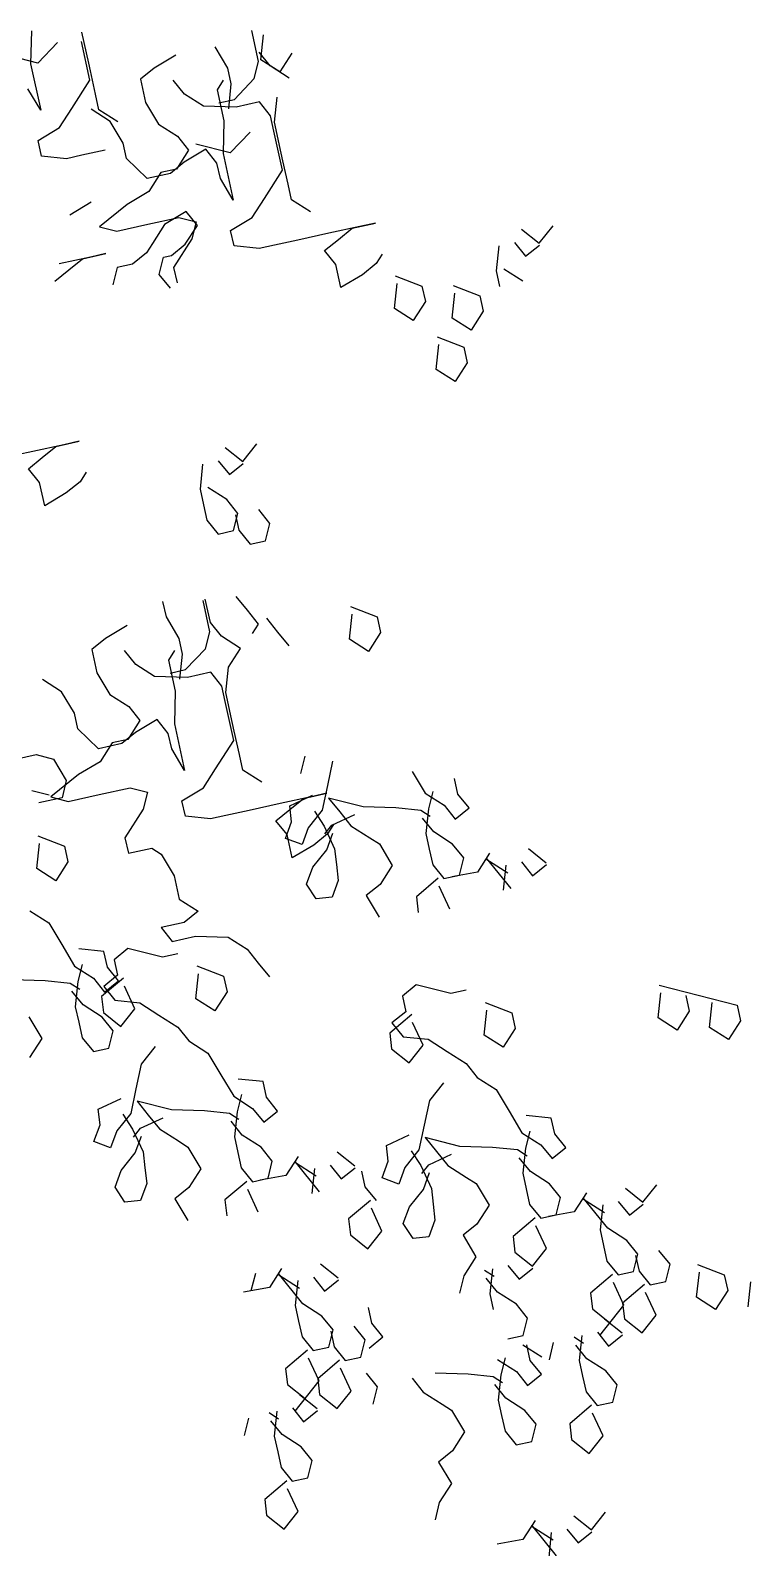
# Model space of a CAD drawing. Header units: millimetres. Extents: x 46 to 20372, y 30 to 14100.
# Drawn here: x 19850.3 to 19962.5, y 931.3 to 1167.5 of the extents above; entities that cross this region are included whole.
import ezdxf

# ---------------------------------------------------------------- set-up
doc = ezdxf.new("R2010")
doc.units = ezdxf.units.MM
doc.layers.get('0').update_dxf_attribs({"color": 250})

msp = doc.modelspace()

# ---------------------------------------------------------------- linework, layer by layer
for p, q in [((19850.42, 1167.44), (19850.28, 1162.33)), ((19859.34, 1162.41), (19858.28, 1167.25)), ((19885.82, 1162.68), (19884.75, 1167.52)), ((19854.49, 1165.65), (19851.4, 1162.43)), ((19859.54, 1159.75), (19858.21, 1165.8)), ((19878.97, 1164.98), (19880.98, 1161.62)), ((19886.15, 1162.92), (19886.56, 1166.82)), ((19851.4, 1162.43), (19846.03, 1163.79)), ((19850.28, 1162.33), (19851.87, 1155.07)), ((19859.61, 1161.2), (19859.34, 1162.41)), ((19872.92, 1163.65), (19869.56, 1161.65)), ((19885.14, 1160), (19885.82, 1162.68)), ((19887.63, 1161.98), (19885.88, 1164.13)), ((19889.1, 1161.04), (19886.15, 1162.92)), ((19890.99, 1163.99), (19889.1, 1161.04)), ((19860.4, 1157.57), (19859.61, 1161.2)), ((19869.56, 1161.65), (19867.41, 1159.91)), ((19880.98, 1161.62), (19881.51, 1159.2)), ((19882.04, 1156.78), (19885.14, 1160)), ((19890.58, 1160.09), (19887.63, 1161.98)), ((19851.87, 1155.07), (19849.87, 1158.44)), ((19856.71, 1155.33), (19859.54, 1159.75)), ((19860.94, 1155.15), (19860.4, 1157.57)), ((19867.41, 1159.91), (19868.21, 1156.28)), ((19874.25, 1157.61), (19872.51, 1159.76)), ((19877.21, 1155.72), (19874.25, 1157.61)), ((19880.3, 1159.75), (19879.36, 1158.28)), ((19879.36, 1158.28), (19880.42, 1153.44)), ((19881.51, 1159.2), (19881.1, 1155.31)), ((19854.82, 1152.38), (19856.71, 1155.33)), ((19862.69, 1153.34), (19859.74, 1155.23)), ((19868.21, 1156.28), (19870.21, 1152.91)), ((19882.31, 1155.57), (19877.21, 1155.72)), ((19879.62, 1156.25), (19882.04, 1156.78)), ((19885.94, 1156.37), (19882.31, 1155.57)), ((19887.68, 1154.22), (19885.94, 1156.37)), ((19888.28, 1153.25), (19888.69, 1157.14)), ((19863.89, 1153.26), (19860.94, 1155.15)), ((19864.7, 1149.98), (19862.69, 1153.34)), ((19870.21, 1152.91), (19873.16, 1151.03)), ((19880.42, 1153.44), (19880.28, 1148.33)), ((19888.21, 1151.8), (19887.68, 1154.22)), ((19889.34, 1148.41), (19888.28, 1153.25)), ((19851.46, 1150.37), (19854.82, 1152.38)), ((19873.16, 1151.03), (19874.91, 1148.87)), ((19884.49, 1151.65), (19881.4, 1148.43)), ((19889.54, 1145.75), (19888.21, 1151.8)), ((19851.99, 1147.95), (19851.46, 1150.37)), ((19861.93, 1148.87), (19858.3, 1148.07)), ((19865.23, 1147.56), (19864.7, 1149.98)), ((19874.91, 1148.87), (19873.02, 1145.92)), ((19877.59, 1149.01), (19874.23, 1147)), ((19881.4, 1148.43), (19876.03, 1149.79)), ((19879.33, 1146.86), (19877.59, 1149.01)), ((19880.28, 1148.33), (19881.07, 1144.7)), ((19889.61, 1147.2), (19889.34, 1148.41)), ((19855.89, 1147.54), (19851.99, 1147.95)), ((19858.3, 1148.07), (19855.89, 1147.54)), ((19868.45, 1144.47), (19865.23, 1147.56)), ((19873.02, 1145.92), (19870.6, 1145.39)), ((19874.23, 1147), (19872.08, 1145.26)), ((19879.87, 1144.44), (19879.33, 1146.86)), ((19890.4, 1143.57), (19889.61, 1147.2)), ((19872.08, 1145.26), (19868.45, 1144.47)), ((19870.6, 1145.39), (19868.71, 1142.44)), ((19881.87, 1141.07), (19879.87, 1144.44)), ((19881.07, 1144.7), (19881.87, 1141.07)), ((19886.71, 1141.33), (19889.54, 1145.75)), ((19890.94, 1141.15), (19890.4, 1143.57)), ((19868.71, 1142.44), (19865.35, 1140.43)), ((19884.82, 1138.38), (19886.71, 1141.33)), ((19893.89, 1139.26), (19890.94, 1141.15)), ((19856.38, 1138.82), (19859.75, 1140.82)), ((19865.35, 1140.43), (19861.04, 1136.95)), ((19874.53, 1139.32), (19871.17, 1137.31)), ((19876.27, 1137.16), (19874.53, 1139.32)), ((19861.04, 1136.95), (19863.73, 1136.27)), ((19863.73, 1136.27), (19868.57, 1137.34)), ((19868.57, 1137.34), (19873.41, 1138.4)), ((19871.17, 1137.31), (19869.28, 1134.36)), ((19873.41, 1138.4), (19876.09, 1137.72)), ((19874.38, 1134.21), (19876.27, 1137.16)), ((19876.09, 1137.72), (19875.41, 1135.04)), ((19881.46, 1136.37), (19884.82, 1138.38)), ((19881.99, 1133.95), (19881.46, 1136.37)), ((19901.61, 1136.99), (19896.77, 1135.93)), ((19898.25, 1134.98), (19900.4, 1136.73)), ((19900.4, 1136.73), (19904.03, 1137.52)), ((19904.03, 1137.52), (19901.61, 1136.99)), ((19926.77, 1136.55), (19929.51, 1134.37)), ((19929.51, 1134.37), (19931.69, 1137.11)), ((19869.28, 1134.36), (19868.33, 1132.88)), ((19872.23, 1132.47), (19874.38, 1134.21)), ((19875.41, 1135.04), (19872.58, 1130.61)), ((19885.89, 1133.54), (19881.99, 1133.95)), ((19888.3, 1134.07), (19885.89, 1133.54)), ((19891.93, 1134.87), (19888.3, 1134.07)), ((19896.77, 1135.93), (19891.93, 1134.87)), ((19896.09, 1133.25), (19898.25, 1134.98)), ((19923.25, 1133.96), (19922.84, 1130.07)), ((19925.67, 1134.49), (19927.41, 1132.34)), ((19927.41, 1132.34), (19929.56, 1134.08)), ((19859.6, 1132.23), (19854.76, 1131.17)), ((19856.24, 1130.22), (19858.39, 1131.96)), ((19858.39, 1131.96), (19862.02, 1132.76)), ((19862.02, 1132.76), (19859.6, 1132.23)), ((19868.33, 1132.88), (19866.18, 1131.14)), ((19870.34, 1129.52), (19871.02, 1132.2)), ((19871.02, 1132.2), (19872.23, 1132.47)), ((19897.84, 1131.09), (19896.09, 1133.25)), ((19905.09, 1132.69), (19904.15, 1131.21)), ((19854.09, 1128.48), (19856.24, 1130.22)), ((19863.76, 1130.61), (19863.08, 1127.92)), ((19866.18, 1131.14), (19863.76, 1130.61)), ((19872.08, 1127.37), (19870.34, 1129.52)), ((19872.58, 1130.61), (19873.11, 1128.19)), ((19898.63, 1127.46), (19897.84, 1131.09)), ((19901.99, 1129.47), (19898.63, 1127.46)), ((19904.15, 1131.21), (19901.99, 1129.47)), ((19907.11, 1129.32), (19911.27, 1127.69)), ((19922.84, 1130.07), (19923.37, 1127.65)), ((19927, 1128.45), (19924.04, 1130.33)), ((19906.97, 1124.21), (19907.38, 1128.11)), ((19911.27, 1127.69), (19911.81, 1125.28)), ((19916.11, 1127.82), (19920.27, 1126.19)), ((19911.81, 1125.28), (19909.92, 1122.33)), ((19915.97, 1122.71), (19916.38, 1126.61)), ((19920.27, 1126.19), (19920.81, 1123.78)), ((19909.92, 1122.33), (19906.97, 1124.21)), ((19918.92, 1120.83), (19915.97, 1122.71)), ((19920.81, 1123.78), (19918.92, 1120.83)), ((19913.61, 1119.82), (19917.77, 1118.19)), ((19913.47, 1114.71), (19913.88, 1118.61)), ((19917.77, 1118.19), (19918.31, 1115.78)), ((19918.31, 1115.78), (19916.42, 1112.83)), ((19916.42, 1112.83), (19913.47, 1114.71)), ((19854.25, 1102.75), (19857.88, 1103.54)), ((19857.88, 1103.54), (19855.46, 1103.01)), ((19850.62, 1101.95), (19845.78, 1100.89)), ((19849.94, 1099.27), (19852.1, 1101)), ((19855.46, 1103.01), (19850.62, 1101.95)), ((19852.1, 1101), (19854.25, 1102.75)), ((19880.62, 1102.57), (19883.36, 1100.39)), ((19883.36, 1100.39), (19885.55, 1103.13)), ((19851.69, 1097.11), (19849.94, 1099.27)), ((19858.94, 1098.71), (19858, 1097.23)), ((19877.1, 1099.98), (19876.69, 1096.09)), ((19879.52, 1100.51), (19881.26, 1098.36)), ((19881.26, 1098.36), (19883.41, 1100.1)), ((19852.49, 1093.48), (19851.69, 1097.11)), ((19858, 1097.23), (19855.84, 1095.49)), ((19880.85, 1094.47), (19877.89, 1096.35)), ((19855.84, 1095.49), (19852.49, 1093.48)), ((19876.69, 1096.09), (19877.22, 1093.67)), ((19882.59, 1092.31), (19880.85, 1094.47)), ((19877.22, 1093.67), (19877.75, 1091.25)), ((19881.91, 1089.63), (19882.59, 1092.31)), ((19882.22, 1092.1), (19882.75, 1089.68)), ((19887.59, 1090.74), (19885.85, 1092.9)), ((19877.75, 1091.25), (19879.49, 1089.1)), ((19879.49, 1089.1), (19881.91, 1089.63)), ((19882.75, 1089.68), (19884.49, 1087.53)), ((19886.91, 1088.06), (19887.59, 1090.74)), ((19884.49, 1087.53), (19886.91, 1088.06)), ((19870.85, 1078.61), (19871.39, 1076.19)), ((19878.23, 1073.89), (19877.17, 1078.73)), ((19878.3, 1075.34), (19877.5, 1078.97)), ((19882.27, 1079.4), (19884.01, 1077.25)), ((19900.11, 1077.82), (19904.27, 1076.19)), ((19871.39, 1076.19), (19873.39, 1072.83)), ((19880.04, 1073.19), (19878.3, 1075.34)), ((19884.01, 1077.25), (19885.75, 1075.09)), ((19885.75, 1075.09), (19884.81, 1073.62)), ((19887.03, 1075.99), (19888.77, 1073.84)), ((19899.97, 1072.71), (19900.38, 1076.61)), ((19904.27, 1076.19), (19904.81, 1073.78)), ((19861.98, 1072.86), (19859.82, 1071.11)), ((19865.34, 1074.86), (19861.98, 1072.86)), ((19873.39, 1072.83), (19873.92, 1070.41)), ((19877.55, 1071.21), (19878.23, 1073.89)), ((19882.99, 1071.3), (19880.04, 1073.19)), ((19888.77, 1073.84), (19890.51, 1071.69)), ((19902.92, 1070.83), (19899.97, 1072.71)), ((19904.81, 1073.78), (19902.92, 1070.83)), ((19859.82, 1071.11), (19860.62, 1067.48)), ((19866.67, 1068.81), (19864.93, 1070.97)), ((19872.72, 1070.96), (19871.77, 1069.48)), ((19873.92, 1070.41), (19873.51, 1066.52)), ((19874.45, 1067.99), (19877.55, 1071.21)), ((19881.1, 1068.35), (19882.99, 1071.3)), ((19869.62, 1066.93), (19866.67, 1068.81)), ((19871.77, 1069.48), (19872.84, 1064.65)), ((19872.04, 1067.46), (19874.45, 1067.99)), ((19880.69, 1064.45), (19881.1, 1068.35)), ((19855.11, 1064.55), (19852.16, 1066.44)), ((19860.62, 1067.48), (19862.63, 1064.12)), ((19874.72, 1066.78), (19869.62, 1066.93)), ((19878.35, 1067.58), (19874.72, 1066.78)), ((19880.09, 1065.43), (19878.35, 1067.58)), ((19857.11, 1061.19), (19855.11, 1064.55)), ((19862.63, 1064.12), (19865.58, 1062.24)), ((19872.84, 1064.65), (19872.69, 1059.54)), ((19880.62, 1063.01), (19880.09, 1065.43)), ((19881.75, 1059.62), (19880.69, 1064.45)), ((19857.64, 1058.77), (19857.11, 1061.19)), ((19865.58, 1062.24), (19867.32, 1060.08)), ((19881.95, 1056.96), (19880.62, 1063.01)), ((19860.86, 1055.67), (19857.64, 1058.77)), ((19867.32, 1060.08), (19865.43, 1057.13)), ((19870, 1060.22), (19866.64, 1058.21)), ((19871.75, 1058.07), (19870, 1060.22)), ((19872.69, 1059.54), (19873.49, 1055.91)), ((19882.02, 1058.41), (19881.75, 1059.62)), ((19882.82, 1054.78), (19882.02, 1058.41)), ((19864.49, 1056.47), (19860.86, 1055.67)), ((19863.01, 1056.6), (19861.13, 1053.65)), ((19865.43, 1057.13), (19863.01, 1056.6)), ((19866.64, 1058.21), (19864.49, 1056.47)), ((19872.28, 1055.65), (19871.75, 1058.07)), ((19879.12, 1052.53), (19881.95, 1056.96)), ((19846.34, 1053.69), (19851.17, 1054.75)), ((19851.17, 1054.75), (19853.86, 1054.07)), ((19853.86, 1054.07), (19855.86, 1050.71)), ((19861.13, 1053.65), (19857.76, 1051.64)), ((19874.28, 1052.28), (19872.28, 1055.65)), ((19873.49, 1055.91), (19874.28, 1052.28)), ((19883.35, 1052.36), (19882.82, 1054.78)), ((19893.02, 1054.49), (19892.35, 1051.8)), ((19897.35, 1053.76), (19896.54, 1049.93)), ((19857.76, 1051.64), (19853.46, 1048.16)), ((19877.24, 1049.58), (19879.12, 1052.53)), ((19886.3, 1050.47), (19883.35, 1052.36)), ((19909.76, 1052.12), (19911.76, 1048.76)), ((19850.48, 1049.17), (19853.17, 1048.49)), ((19855.86, 1050.71), (19855.19, 1048.02)), ((19860.98, 1048.54), (19865.82, 1049.61)), ((19865.82, 1049.61), (19868.5, 1048.93)), ((19868.5, 1048.93), (19867.83, 1046.25)), ((19873.87, 1047.57), (19877.24, 1049.58)), ((19896.54, 1049.93), (19895.73, 1046.1)), ((19912.97, 1049.03), (19912.29, 1046.34)), ((19916.87, 1048.62), (19916.33, 1051.04)), ((19855.19, 1048.02), (19851.56, 1047.23)), ((19853.46, 1048.16), (19856.14, 1047.48)), ((19856.14, 1047.48), (19860.98, 1048.54)), ((19874.41, 1045.16), (19873.87, 1047.57)), ((19889.19, 1047.14), (19884.35, 1046.07)), ((19894.02, 1048.2), (19889.19, 1047.14)), ((19890.66, 1046.19), (19892.81, 1047.93)), ((19890.67, 1046.77), (19894.22, 1048.42)), ((19890.94, 1044.31), (19890.67, 1046.77)), ((19892.81, 1047.93), (19896.44, 1048.73)), ((19896.44, 1048.73), (19894.02, 1048.2)), ((19896.72, 1047.99), (19898.46, 1045.84)), ((19902.09, 1046.63), (19896.72, 1047.99)), ((19907.19, 1046.49), (19902.09, 1046.63)), ((19911.76, 1048.76), (19914.71, 1046.88)), ((19914.71, 1046.88), (19916.45, 1044.72)), ((19918.61, 1046.46), (19916.87, 1048.62)), ((19867.83, 1046.25), (19865, 1041.82)), ((19878.3, 1044.74), (19874.41, 1045.16)), ((19880.72, 1045.28), (19878.3, 1044.74)), ((19884.35, 1046.07), (19880.72, 1045.28)), ((19888.51, 1044.45), (19890.66, 1046.19)), ((19890.25, 1042.3), (19888.51, 1044.45)), ((19889.99, 1041.71), (19890.94, 1044.31)), ((19895.73, 1046.1), (19893.54, 1043.36)), ((19894.5, 1045.96), (19896.01, 1043.64)), ((19897.24, 1043.78), (19900.79, 1045.43)), ((19898.46, 1045.84), (19900.2, 1043.68)), ((19911.08, 1046.08), (19907.19, 1046.49)), ((19912.56, 1045.13), (19911.08, 1046.08)), ((19913.09, 1042.71), (19911.35, 1044.87)), ((19912.29, 1046.34), (19911.88, 1042.45)), ((19916.45, 1044.72), (19918.61, 1046.46)), ((19851.41, 1042.12), (19855.57, 1040.5)), ((19865, 1041.82), (19865.53, 1039.4)), ((19891.05, 1038.67), (19890.25, 1042.3)), ((19893.54, 1043.36), (19892.59, 1040.76)), ((19896.56, 1042.42), (19894.41, 1040.68)), ((19896.01, 1043.64), (19897.65, 1040.09)), ((19896.15, 1042.41), (19897.24, 1043.78)), ((19896.42, 1039.95), (19897.37, 1042.55)), ((19897.5, 1043.89), (19896.56, 1042.42)), ((19900.2, 1043.68), (19903.15, 1041.8)), ((19911.88, 1042.45), (19912.41, 1040.03)), ((19916.04, 1040.83), (19913.09, 1042.71)), ((19851.27, 1037.02), (19851.68, 1040.91)), ((19855.57, 1040.5), (19856.11, 1038.08)), ((19865.53, 1039.4), (19869.16, 1040.2)), ((19869.16, 1040.2), (19870.63, 1039.25)), ((19892.59, 1040.76), (19889.99, 1041.71)), ((19894.41, 1040.68), (19891.05, 1038.67)), ((19894.24, 1037.21), (19896.42, 1039.95)), ((19897.65, 1040.09), (19897.93, 1037.63)), ((19903.15, 1041.8), (19904.63, 1040.85)), ((19904.63, 1040.85), (19906.63, 1037.49)), ((19912.41, 1040.03), (19912.95, 1037.61)), ((19917.78, 1038.67), (19916.04, 1040.83)), ((19927.88, 1040.12), (19930.62, 1037.93)), ((19856.11, 1038.08), (19854.22, 1035.13)), ((19870.63, 1039.25), (19872.64, 1035.89)), ((19893.29, 1034.61), (19894.24, 1037.21)), ((19897.93, 1037.63), (19898.21, 1035.16)), ((19906.63, 1037.49), (19904.74, 1034.54)), ((19912.95, 1037.61), (19914.69, 1035.46)), ((19917.11, 1035.99), (19917.78, 1038.67)), ((19921.8, 1039.39), (19919.91, 1036.44)), ((19924.62, 1036.31), (19921.22, 1038.49)), ((19925.15, 1033.89), (19921.32, 1038.64)), ((19924.35, 1037.52), (19923.94, 1033.63)), ((19926.77, 1038.06), (19928.51, 1035.9)), ((19928.51, 1035.9), (19930.67, 1037.64)), ((19854.22, 1035.13), (19851.27, 1037.02)), ((19872.64, 1035.89), (19873.44, 1032.26)), ((19898.21, 1035.16), (19897.26, 1032.56)), ((19913.81, 1035.5), (19910.4, 1032.62)), ((19914.69, 1035.46), (19917.11, 1035.99)), ((19919.91, 1036.44), (19915.9, 1035.72)), ((19894.8, 1032.29), (19893.29, 1034.61)), ((19897.26, 1032.56), (19894.8, 1032.29)), ((19904.74, 1034.54), (19902.59, 1032.8)), ((19902.59, 1032.8), (19904.6, 1029.44)), ((19910.4, 1032.62), (19910.68, 1030.16)), ((19915.6, 1030.72), (19913.95, 1034.27)), ((19850.18, 1030.44), (19853.13, 1028.55)), ((19873.44, 1032.26), (19876.39, 1030.38)), ((19876.39, 1030.38), (19874.23, 1028.63)), ((19853.13, 1028.55), (19855.14, 1025.19)), ((19874.23, 1028.63), (19870.61, 1027.84)), ((19870.61, 1027.84), (19872.35, 1025.68)), ((19872.35, 1025.68), (19875.97, 1026.48)), ((19875.97, 1026.48), (19881.08, 1026.33)), ((19881.08, 1026.33), (19884.03, 1024.45)), ((19855.14, 1025.19), (19857.14, 1021.83)), ((19861.72, 1024.1), (19857.82, 1024.51)), ((19862.25, 1021.68), (19861.72, 1024.1)), ((19865.46, 1024.57), (19863.31, 1022.83)), ((19870.83, 1023.21), (19865.46, 1024.57)), ((19873.25, 1023.75), (19870.83, 1023.21)), ((19884.03, 1024.45), (19885.77, 1022.29)), ((19857.14, 1021.83), (19860.1, 1019.94)), ((19858.35, 1022.09), (19857.67, 1019.41)), ((19863.99, 1019.53), (19862.25, 1021.68)), ((19863.31, 1022.83), (19863.84, 1020.41)), ((19876.06, 1016.75), (19876.47, 1020.65)), ((19876.2, 1021.86), (19880.36, 1020.24)), ((19885.77, 1022.29), (19887.51, 1020.14)), ((19852.57, 1019.55), (19847.47, 1019.7)), ((19856.47, 1019.14), (19852.57, 1019.55)), ((19857.94, 1018.2), (19856.47, 1019.14)), ((19857.67, 1019.41), (19857.26, 1015.51)), ((19860.1, 1019.94), (19861.83, 1017.79)), ((19864.76, 1019.96), (19861.35, 1017.08)), ((19863.84, 1020.41), (19861.69, 1018.67)), ((19861.69, 1018.67), (19863.43, 1016.51)), ((19861.83, 1017.79), (19863.99, 1019.53)), ((19866.55, 1015.18), (19864.9, 1018.73)), ((19880.36, 1020.24), (19880.9, 1017.82)), ((19910.37, 1018.89), (19908.21, 1017.15)), ((19915.74, 1017.54), (19910.37, 1018.89)), ((19948.21, 1018.87), (19960.37, 1015.75)), ((19858.47, 1015.78), (19856.73, 1017.93)), ((19861.35, 1017.08), (19861.63, 1014.62)), ((19863.43, 1016.51), (19867.33, 1016.1)), ((19867.33, 1016.1), (19870.28, 1014.21)), ((19879.01, 1014.87), (19876.06, 1016.75)), ((19880.9, 1017.82), (19879.01, 1014.87)), ((19908.21, 1017.15), (19908.75, 1014.73)), ((19918.16, 1018.07), (19915.74, 1017.54)), ((19921.11, 1016.18), (19925.27, 1014.56)), ((19948.06, 1013.77), (19948.48, 1017.66)), ((19952.37, 1017.25), (19952.9, 1014.83)), ((19956.06, 1012.27), (19956.48, 1016.16)), ((19850.01, 1013.92), (19852.02, 1010.56)), ((19857.26, 1015.51), (19857.8, 1013.1)), ((19861.43, 1013.89), (19858.47, 1015.78)), ((19863.16, 1011.74), (19861.43, 1013.89)), ((19861.63, 1014.62), (19864.37, 1012.44)), ((19864.37, 1012.44), (19866.55, 1015.18)), ((19870.28, 1014.21), (19873.23, 1012.33)), ((19909.67, 1014.28), (19906.25, 1011.4)), ((19908.75, 1014.73), (19906.59, 1012.99)), ((19920.96, 1011.08), (19921.37, 1014.97)), ((19925.27, 1014.56), (19925.8, 1012.14)), ((19951.01, 1011.88), (19948.06, 1013.77)), ((19952.9, 1014.83), (19951.01, 1011.88)), ((19960.37, 1015.75), (19960.9, 1013.33)), ((19857.8, 1013.1), (19858.33, 1010.67)), ((19862.49, 1009.05), (19863.16, 1011.74)), ((19873.23, 1012.33), (19874.97, 1010.18)), ((19906.25, 1011.4), (19906.53, 1008.94)), ((19906.59, 1012.99), (19908.34, 1010.84)), ((19911.45, 1009.5), (19909.81, 1013.05)), ((19925.8, 1012.14), (19923.91, 1009.19)), ((19959.01, 1010.38), (19956.06, 1012.27)), ((19960.9, 1013.33), (19959.01, 1010.38)), ((19852.02, 1010.56), (19850.13, 1007.61)), ((19858.33, 1010.67), (19860.07, 1008.52)), ((19860.07, 1008.52), (19862.49, 1009.05)), ((19869.71, 1009.3), (19867.52, 1006.56)), ((19874.97, 1010.18), (19877.92, 1008.29)), ((19906.53, 1008.94), (19909.27, 1006.76)), ((19908.34, 1010.84), (19912.23, 1010.43)), ((19909.27, 1006.76), (19911.45, 1009.5)), ((19912.23, 1010.43), (19915.18, 1008.54)), ((19923.91, 1009.19), (19920.96, 1011.08)), ((19867.52, 1006.56), (19866.71, 1002.73)), ((19877.92, 1008.29), (19879.93, 1004.92)), ((19915.18, 1008.54), (19918.13, 1006.65)), ((19918.13, 1006.65), (19919.87, 1004.5)), ((19879.93, 1004.92), (19881.93, 1001.56)), ((19886.5, 1003.84), (19882.61, 1004.25)), ((19919.87, 1004.5), (19922.82, 1002.61)), ((19866.71, 1002.73), (19865.9, 998.9)), ((19883.14, 1001.83), (19882.46, 999.14)), ((19887.04, 1001.42), (19886.5, 1003.84)), ((19914.61, 1003.63), (19912.43, 1000.88)), ((19922.82, 1002.61), (19924.83, 999.25)), ((19860.84, 999.57), (19864.39, 1001.22)), ((19861.12, 997.11), (19860.84, 999.57)), ((19872.26, 999.43), (19866.89, 1000.79)), ((19866.89, 1000.79), (19868.63, 998.64)), ((19877.36, 999.29), (19872.26, 999.43)), ((19881.26, 998.88), (19877.36, 999.29)), ((19881.93, 1001.56), (19884.88, 999.67)), ((19884.88, 999.67), (19886.62, 997.52)), ((19888.78, 999.26), (19887.04, 1001.42)), ((19912.43, 1000.88), (19911.61, 997.05)), ((19860.16, 994.51), (19861.12, 997.11)), ((19865.9, 998.9), (19863.71, 996.16)), ((19864.67, 998.76), (19866.18, 996.44)), ((19867.41, 996.58), (19870.96, 998.23)), ((19868.63, 998.64), (19870.37, 996.48)), ((19882.73, 997.93), (19881.26, 998.88)), ((19883.26, 995.51), (19881.52, 997.67)), ((19882.46, 999.14), (19882.05, 995.25)), ((19886.62, 997.52), (19888.78, 999.26)), ((19911.61, 997.05), (19910.8, 993.22)), ((19924.83, 999.25), (19926.84, 995.88)), ((19931.41, 998.16), (19927.51, 998.57)), ((19931.94, 995.74), (19931.41, 998.16)), ((19863.71, 996.16), (19862.76, 993.56)), ((19866.18, 996.44), (19867.82, 992.89)), ((19866.32, 995.21), (19867.41, 996.58)), ((19866.6, 992.75), (19867.55, 995.35)), ((19870.37, 996.48), (19873.32, 994.6)), ((19873.32, 994.6), (19874.8, 993.65)), ((19882.05, 995.25), (19882.59, 992.83)), ((19886.21, 993.63), (19883.26, 995.51)), ((19905.74, 993.9), (19909.29, 995.55)), ((19911.79, 995.12), (19913.53, 992.96)), ((19917.16, 993.76), (19911.79, 995.12)), ((19926.84, 995.88), (19929.79, 994)), ((19928.05, 996.15), (19927.37, 993.47)), ((19933.68, 993.59), (19931.94, 995.74)), ((19862.76, 993.56), (19860.16, 994.51)), ((19864.41, 990.01), (19866.6, 992.75)), ((19867.82, 992.89), (19868.1, 990.43)), ((19874.8, 993.65), (19876.8, 990.29)), ((19882.59, 992.83), (19883.12, 990.41)), ((19887.95, 991.47), (19886.21, 993.63)), ((19898.05, 992.92), (19900.79, 990.73)), ((19906.02, 991.44), (19905.74, 993.9)), ((19910.8, 993.22), (19908.62, 990.48)), ((19909.57, 993.08), (19911.08, 990.76)), ((19912.31, 990.9), (19915.86, 992.55)), ((19913.53, 992.96), (19915.27, 990.81)), ((19922.27, 993.61), (19917.16, 993.76)), ((19926.16, 993.2), (19922.27, 993.61)), ((19927.63, 992.26), (19926.16, 993.2)), ((19927.37, 993.47), (19926.96, 989.57)), ((19929.79, 994), (19931.53, 991.85)), ((19931.53, 991.85), (19933.68, 993.59)), ((19863.46, 987.41), (19864.41, 990.01)), ((19868.1, 990.43), (19868.38, 987.96)), ((19876.8, 990.29), (19874.92, 987.34)), ((19883.12, 990.41), (19884.86, 988.26)), ((19887.28, 988.79), (19887.95, 991.47)), ((19891.97, 992.19), (19890.08, 989.24)), ((19894.79, 989.11), (19891.39, 991.29)), ((19895.32, 986.69), (19891.49, 991.43)), ((19894.52, 990.32), (19894.11, 986.43)), ((19896.94, 990.86), (19898.68, 988.7)), ((19898.68, 988.7), (19900.84, 990.44)), ((19901.85, 989.88), (19902.38, 987.46)), ((19905.07, 988.84), (19906.02, 991.44)), ((19908.62, 990.48), (19907.67, 987.89)), ((19911.08, 990.76), (19912.73, 987.21)), ((19911.22, 989.53), (19912.31, 990.9)), ((19915.27, 990.81), (19918.22, 988.92)), ((19928.17, 989.84), (19926.43, 991.99)), ((19868.38, 987.96), (19867.43, 985.36)), ((19883.98, 988.3), (19880.57, 985.42)), ((19884.86, 988.26), (19887.28, 988.79)), ((19890.08, 989.24), (19886.07, 988.52)), ((19907.67, 987.89), (19905.07, 988.84)), ((19911.5, 987.07), (19912.45, 989.67)), ((19918.22, 988.92), (19919.7, 987.98)), ((19919.7, 987.98), (19921.71, 984.61)), ((19926.96, 989.57), (19927.49, 987.15)), ((19931.12, 987.95), (19928.17, 989.84)), ((19932.86, 985.8), (19931.12, 987.95)), ((19945.69, 985.06), (19947.87, 987.8)), ((19864.97, 985.09), (19863.46, 987.41)), ((19867.43, 985.36), (19864.97, 985.09)), ((19874.92, 987.34), (19872.76, 985.6)), ((19872.76, 985.6), (19874.77, 982.24)), ((19880.57, 985.42), (19880.85, 982.96)), ((19885.77, 983.52), (19884.12, 987.07)), ((19903.24, 985.36), (19899.83, 982.47)), ((19902.38, 987.46), (19904.12, 985.31)), ((19909.31, 984.33), (19911.5, 987.07)), ((19912.73, 987.21), (19913.01, 984.75)), ((19927.49, 987.15), (19928.02, 984.73)), ((19932.18, 983.11), (19932.86, 985.8)), ((19936.88, 986.51), (19934.99, 983.56)), ((19939.69, 983.44), (19936.3, 985.61)), ((19940.22, 981.02), (19936.39, 985.76)), ((19941.85, 985.18), (19943.59, 983.03)), ((19942.95, 987.24), (19945.69, 985.06)), ((19905.03, 980.57), (19903.38, 984.12)), ((19908.36, 981.73), (19909.31, 984.33)), ((19913.01, 984.75), (19913.28, 982.29)), ((19921.71, 984.61), (19919.82, 981.66)), ((19928.02, 984.73), (19929.76, 982.58)), ((19929.76, 982.58), (19932.18, 983.11)), ((19934.99, 983.56), (19930.97, 982.85)), ((19939.42, 984.65), (19939.02, 980.75)), ((19943.59, 983.03), (19945.74, 984.77)), ((19899.83, 982.47), (19900.11, 980.01)), ((19902.85, 977.83), (19905.03, 980.57)), ((19909.87, 979.41), (19908.36, 981.73)), ((19913.28, 982.29), (19912.33, 979.69)), ((19919.82, 981.66), (19917.67, 979.92)), ((19928.89, 982.63), (19925.47, 979.75)), ((19930.67, 977.84), (19929.03, 981.4)), ((19939.02, 980.75), (19939.55, 978.34)), ((19943.18, 979.13), (19940.22, 981.02)), ((19900.11, 980.01), (19902.85, 977.83)), ((19912.33, 979.69), (19909.87, 979.41)), ((19917.67, 979.92), (19919.68, 976.56)), ((19925.47, 979.75), (19925.75, 977.29)), ((19939.55, 978.34), (19940.08, 975.91)), ((19944.92, 976.98), (19943.18, 979.13)), ((19919.68, 976.56), (19917.79, 973.61)), ((19925.75, 977.29), (19928.49, 975.11)), ((19928.49, 975.11), (19930.67, 977.84)), ((19940.08, 975.91), (19941.82, 973.76)), ((19944.24, 974.29), (19944.92, 976.98)), ((19944.55, 976.77), (19945.08, 974.35)), ((19949.92, 975.41), (19948.18, 977.56)), ((19884.68, 971.33), (19885.36, 974.01)), ((19889.38, 974.73), (19887.49, 971.78)), ((19892.19, 971.65), (19888.8, 973.83)), ((19892.72, 969.23), (19888.89, 973.97)), ((19894.35, 973.39), (19896.09, 971.24)), ((19895.45, 975.45), (19898.19, 973.27)), ((19917.79, 973.61), (19917.11, 970.92)), ((19922.49, 973.48), (19921.02, 974.43)), ((19922.23, 974.69), (19921.82, 970.8)), ((19924.65, 975.23), (19926.39, 973.07)), ((19926.39, 973.07), (19928.54, 974.81)), ((19940.94, 973.81), (19937.53, 970.93)), ((19941.82, 973.76), (19944.24, 974.29)), ((19945.08, 974.35), (19946.82, 972.19)), ((19949.24, 972.73), (19949.92, 975.41)), ((19954.06, 970.27), (19954.48, 974.16)), ((19954.21, 975.37), (19958.37, 973.75)), ((19958.37, 973.75), (19958.9, 971.33)), ((19887.49, 971.78), (19883.47, 971.06)), ((19891.92, 972.86), (19891.52, 968.97)), ((19896.09, 971.24), (19898.24, 972.98)), ((19923.02, 971.07), (19921.28, 973.22)), ((19925.98, 969.18), (19923.02, 971.07)), ((19942.73, 969.02), (19941.08, 972.58)), ((19945.94, 972.24), (19942.53, 969.36)), ((19947.73, 967.46), (19946.08, 971.01)), ((19946.82, 972.19), (19949.24, 972.73)), ((19958.9, 971.33), (19957.01, 968.38)), ((19962.06, 968.77), (19962.48, 972.66)), ((19891.52, 968.97), (19892.05, 966.55)), ((19895.68, 967.35), (19892.72, 969.23)), ((19903.44, 966.24), (19902.91, 968.66)), ((19921.82, 970.8), (19922.35, 968.38)), ((19927.72, 967.02), (19925.98, 969.18)), ((19937.53, 970.93), (19937.81, 968.47)), ((19939, 964.34), (19942.73, 969.02)), ((19942.53, 969.36), (19942.81, 966.9)), ((19957.01, 968.38), (19954.06, 970.27)), ((19892.05, 966.55), (19892.58, 964.13)), ((19897.42, 965.19), (19895.68, 967.35)), ((19905.18, 964.09), (19903.44, 966.24)), ((19927.04, 964.34), (19927.72, 967.02)), ((19937.81, 968.47), (19940.55, 966.29)), ((19939.7, 966.9), (19942.44, 964.72)), ((19942.81, 966.9), (19945.55, 964.72)), ((19945.55, 964.72), (19947.73, 967.46)), ((19892.58, 964.13), (19894.32, 961.98)), ((19896.74, 962.51), (19897.42, 965.19)), ((19897.05, 964.98), (19897.58, 962.56)), ((19902.42, 963.62), (19900.68, 965.78)), ((19903.03, 962.35), (19905.18, 964.09)), ((19924.62, 963.81), (19927.04, 964.34)), ((19936.44, 963.09), (19934.96, 964.04)), ((19936.17, 964.3), (19935.76, 960.41)), ((19938.59, 964.84), (19940.33, 962.68)), ((19940.33, 962.68), (19942.49, 964.42)), ((19893.44, 962.02), (19890.03, 959.14)), ((19894.32, 961.98), (19896.74, 962.51)), ((19897.58, 962.56), (19899.32, 960.41)), ((19901.74, 960.94), (19902.42, 963.62)), ((19929.95, 960.94), (19927, 962.83)), ((19928.12, 960.44), (19927.59, 962.86)), ((19931.73, 963.22), (19931.06, 960.53)), ((19936.97, 960.68), (19935.23, 962.83)), ((19890.03, 959.14), (19890.31, 956.68)), ((19895.23, 957.24), (19893.58, 960.79)), ((19898.44, 960.45), (19895.03, 957.57)), ((19900.23, 955.67), (19898.58, 959.22)), ((19899.32, 960.41), (19901.74, 960.94)), ((19923.02, 960.58), (19925.97, 958.7)), ((19924.23, 960.85), (19923.55, 958.17)), ((19929.87, 958.29), (19928.12, 960.44)), ((19935.76, 960.41), (19936.29, 957.99)), ((19939.92, 958.79), (19936.97, 960.68)), ((19891.5, 952.55), (19895.23, 957.24)), ((19895.03, 957.57), (19895.31, 955.11)), ((19904.36, 956.3), (19902.62, 958.45)), ((19909.72, 957.66), (19911.46, 955.51)), ((19918.45, 958.31), (19913.34, 958.46)), ((19922.34, 957.9), (19918.45, 958.31)), ((19923.82, 956.96), (19922.34, 957.9)), ((19923.55, 958.17), (19923.14, 954.27)), ((19925.97, 958.7), (19927.71, 956.55)), ((19927.71, 956.55), (19929.87, 958.29)), ((19936.29, 957.99), (19936.83, 955.57)), ((19941.66, 956.63), (19939.92, 958.79)), ((19890.31, 956.68), (19893.05, 954.5)), ((19892.2, 955.11), (19894.94, 952.93)), ((19895.31, 955.11), (19898.05, 952.93)), ((19898.05, 952.93), (19900.23, 955.67)), ((19903.68, 953.61), (19904.36, 956.3)), ((19911.46, 955.51), (19914.41, 953.62)), ((19924.35, 954.54), (19922.61, 956.69)), ((19927.3, 952.65), (19924.35, 954.54)), ((19936.83, 955.57), (19938.56, 953.42)), ((19940.99, 953.95), (19941.66, 956.63)), ((19888.94, 951.31), (19887.46, 952.25)), ((19888.67, 952.52), (19888.26, 948.63)), ((19891.09, 953.05), (19892.83, 950.9)), ((19892.83, 950.9), (19894.99, 952.64)), ((19914.41, 953.62), (19915.88, 952.68)), ((19915.88, 952.68), (19917.89, 949.31)), ((19923.14, 954.27), (19923.67, 951.85)), ((19929.04, 950.5), (19927.3, 952.65)), ((19937.69, 953.47), (19934.28, 950.58)), ((19939.48, 948.68), (19937.83, 952.23)), ((19938.56, 953.42), (19940.99, 953.95)), ((19884.23, 951.43), (19883.56, 948.75)), ((19889.47, 948.89), (19887.73, 951.04)), ((19923.67, 951.85), (19924.21, 949.43)), ((19928.37, 947.81), (19929.04, 950.5)), ((19934.28, 950.58), (19934.56, 948.12)), ((19888.26, 948.63), (19888.79, 946.21)), ((19892.42, 947), (19889.47, 948.89)), ((19917.89, 949.31), (19916, 946.36)), ((19924.21, 949.43), (19925.94, 947.28)), ((19925.94, 947.28), (19928.37, 947.81)), ((19934.56, 948.12), (19937.3, 945.94)), ((19937.3, 945.94), (19939.48, 948.68)), ((19888.79, 946.21), (19889.33, 943.79)), ((19894.16, 944.85), (19892.42, 947)), ((19916, 946.36), (19913.85, 944.62)), ((19889.33, 943.79), (19891.06, 941.63)), ((19893.49, 942.17), (19894.16, 944.85)), ((19913.85, 944.62), (19915.86, 941.26)), ((19890.19, 941.68), (19886.78, 938.8)), ((19891.98, 936.9), (19890.33, 940.45)), ((19891.06, 941.63), (19893.49, 942.17)), ((19915.86, 941.26), (19913.97, 938.31)), ((19886.78, 938.8), (19887.06, 936.34)), ((19913.97, 938.31), (19913.3, 935.62)), ((19887.06, 936.34), (19889.8, 934.16)), ((19889.8, 934.16), (19891.98, 936.9)), ((19928.88, 935.51), (19926.99, 932.56)), ((19934.95, 936.24), (19937.69, 934.06)), ((19937.69, 934.06), (19939.87, 936.8)), ((19931.69, 932.44), (19928.3, 934.61)), ((19932.22, 930.02), (19928.39, 934.76)), ((19931.42, 933.65), (19931.02, 929.75)), ((19933.85, 934.18), (19935.59, 932.03)), ((19935.59, 932.03), (19937.74, 933.77)), ((19926.99, 932.56), (19922.97, 931.85))]:
    msp.add_line(p, q)

doc.saveas('drawing.dxf')
